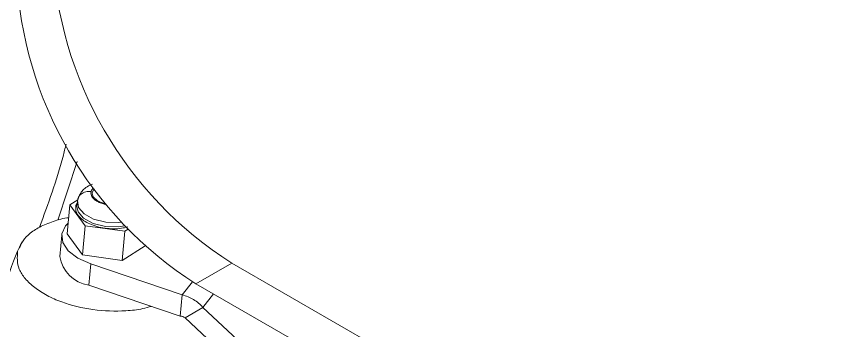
# Model space of a CAD drawing. Header units: millimetres. Extents: x -529 to 1738, y -425 to 849.
# Drawn here: x -14.58 to 18.03, y 222.62 to 235.03 of the extents above; entities that cross this region are included whole.
import ezdxf

# ---------------------------------------------------------------- set-up
doc = ezdxf.new("R2010")
doc.units = ezdxf.units.MM

msp = doc.modelspace()

# ---------------------------------------------------------------- linework, layer by layer
at = {"color": 7, "linetype": 'Continuous', "lineweight": 15}
for p, q in [((-12.947, 226.972), (-12.19, 229.295)), ((-12.474, 227.586), (-12.162, 227.783)), ((-12.239, 227.554), (-12.162, 227.694)), ((-12.18, 227.698), (-12.196, 227.53)), ((-12.578, 226.434), (-12.474, 227.586)), ((-11.873, 226.756), (-12.474, 227.586)), ((-12.238, 227.477), (-12.239, 227.554)), ((-11.873, 226.756), (-11.978, 225.604)), ((-10.305, 226.54), (-11.873, 226.756)), ((-12.795, 226.388), (-12.872, 225.548)), ((-11.978, 225.604), (-12.578, 226.434)), ((-10.409, 225.388), (-10.305, 226.54)), ((-10.179, 226.619), (-10.305, 226.54)), ((-14.361, 226.13), (-14.462, 225.872)), ((-9.508, 225.959), (-10.409, 225.388)), ((-10.409, 225.388), (-11.978, 225.604)), ((-11.654, 225.251), (-11.73, 224.411)), ((-11.654, 225.251), (-8.043, 224.024)), ((-6.087, 225.281), (-7.501, 224.465)), ((107.05, 159.969), (-6.087, 225.281)), ((-11.73, 224.411), (-8.12, 223.184)), ((105.636, 159.152), (-7.501, 224.465)), ((-8.043, 224.024), (-8.12, 223.184)), ((-7.22, 223.528), (-7.927, 223.12)), ((-7.22, 223.528), (-3.851, 220.372)), ((-7.927, 223.12), (-4.558, 219.964))]:
    msp.add_line(p, q, dxfattribs=at)
at = {"color": 8, "linetype": 'Continuous', "lineweight": 15}
for p, q in [((-11.588, 228.102), (-11.514, 228.217)), ((-8.043, 224.024), (-7.633, 224.542)), ((-6.799, 224.06), (-7.22, 223.528))]:
    msp.add_line(p, q, dxfattribs=at)
at = {"color": 8, "linetype": 'Continuous', "lineweight": 15, "flags": 128}
for points in [[(-12.17, 227.757), (-12.139, 227.482), (-11.917, 227.222), (-11.538, 227.017), (-11.06, 226.897), (-10.555, 226.881), (-10.434, 226.894)], [(-12.197, 227.517), (-12.154, 227.314), (-11.932, 227.054), (-11.553, 226.849), (-11.075, 226.729), (-10.57, 226.713), (-10.304, 226.752)]]:
    msp.add_lwpolyline(points, dxfattribs=at)
at = {"color": 7, "linetype": 'Continuous', "lineweight": 15, "flags": 128}
msp.add_lwpolyline([(-12.54, 226.86), (-12.643, 226.749), (-12.789, 226.433), (-12.752, 226.096), (-12.536, 225.768), (-12.159, 225.478), (-11.654, 225.251)], dxfattribs=at)
at = {"color": 7, "linetype": 'Continuous', "lineweight": 15}
for centre, radius, start, end in [((2.135, 238.193), 15.307, 182.4873, 237.5127), ((0.721, 237.377), 15.307, 182.4873, 237.5127), ((-11.535, 225.748), 1.351, 188.5147, 261.6966)]:
    msp.add_arc(centre, radius, start, end, dxfattribs=at)
at = {"color": 8, "linetype": 'Continuous', "lineweight": 15}
for points, knots in [([(-13.674, 226.696), (-13.335, 227.619), (-12.939, 228.699), (-12.663, 229.822), (-12.623, 229.985)], [0, 0, 0, 0, 0.8544185, 1, 1, 1, 1]), ([(-11.025, 227.594), (-11.066, 227.602), (-11.169, 227.621), (-11.315, 227.677), (-11.45, 227.751), (-11.571, 227.853), (-11.651, 227.976), (-11.642, 228.068), (-11.638, 228.109)], [0, 0, 0, 0, 0.106302, 0.269521, 0.423537, 0.565532, 0.808174, 1, 1, 1, 1]), ([(-11.638, 228.109), (-11.626, 228.149), (-11.612, 228.199), (-11.557, 228.237), (-11.546, 228.244)], [0, 0, 0, 0, 0.80942, 1, 1, 1, 1]), ([(-11.062, 227.634), (-11.118, 227.646), (-11.269, 227.677), (-11.454, 227.79), (-11.598, 227.942), (-11.592, 228.049), (-11.588, 228.102)], [0, 0, 0, 0, 0.1633222, 0.4423824, 0.7209395, 1, 1, 1, 1]), ([(-10.191, 226.709), (-10.271, 226.69), (-10.446, 226.648), (-10.754, 226.631), (-11.087, 226.653), (-11.41, 226.721), (-11.694, 226.824), (-11.921, 226.95), (-12.125, 227.121), (-12.25, 227.304), (-12.241, 227.434), (-12.238, 227.477)], [0, 0, 0, 0, 0.094953, 0.206707, 0.321899, 0.437092, 0.548845, 0.654297, 0.751519, 0.917652, 1, 1, 1, 1]), ([(-12.239, 227.554), (-12.232, 227.553), (-12.217, 227.553), (-12.2, 227.561), (-12.194, 227.57), (-12.192, 227.573)], [0, 0, 0, 0, 0.3681472, 0.7661356, 1, 1, 1, 1]), ([(-14.541, 225.749), (-14.957, 224.689), (-15.545, 223.189), (-15.907, 221.623), (-16.013, 221.163)], [0, 0, 0, 0, 0.706064, 1, 1, 1, 1])]:
    msp.add_open_spline(points, degree=3, knots=knots, dxfattribs=at)
at = {"color": 7, "linetype": 'Continuous', "lineweight": 15}
for points, knots in [([(-11.581, 228.396), (-11.618, 228.383), (-11.736, 228.343), (-11.889, 228.238), (-12.033, 228.095), (-12.083, 227.983), (-12.108, 227.928)], [0, 0, 0, 0, 0.13798, 0.439555, 0.729485, 1, 1, 1, 1]), ([(-12.108, 227.928), (-12.128, 227.882), (-12.17, 227.788), (-12.177, 227.688), (-12.181, 227.638)], [0, 0, 0, 0, 0.495696, 1, 1, 1, 1]), ([(-11.638, 228.109), (-11.709, 228.111), (-11.856, 228.116), (-12.032, 228.025), (-12.141, 227.897), (-12.161, 227.802), (-12.17, 227.757)], [0, 0, 0, 0, 0.2702613, 0.5624294, 0.7897364, 1, 1, 1, 1]), ([(-12.52, 227.076), (-12.544, 227.073), (-12.793, 227.042), (-13.214, 226.911), (-13.738, 226.686), (-14.275, 226.317), (-14.437, 225.973), (-14.541, 225.749)], [0, 0, 0, 0, 0.0213031, 0.2252724, 0.4292416, 0.6289723, 1, 1, 1, 1]), ([(-14.541, 225.749), (-14.554, 225.512), (-14.574, 225.148), (-14.253, 224.662), (-13.883, 224.308), (-13.391, 223.994), (-12.646, 223.662), (-11.572, 223.397), (-10.449, 223.363), (-9.68, 223.45), (-9.372, 223.539), (-9.26, 223.571)], [0, 0, 0, 0, 0.166094, 0.255505, 0.346814, 0.438123, 0.527534, 0.693628, 0.859722, 0.949134, 1, 1, 1, 1])]:
    msp.add_open_spline(points, degree=3, knots=knots, dxfattribs=at)
for points in [[(-7.22, 223.528), (-7.275, 223.587), (-7.386, 223.703), (-7.589, 223.845), (-7.809, 223.959), (-7.965, 224.002), (-8.043, 224.024)], [(-8.12, 223.184), (-8.084, 223.18), (-8.012, 223.171), (-7.955, 223.137), (-7.927, 223.12)]]:
    msp.add_open_spline(points, degree=3, dxfattribs=at)

doc.saveas('drawing.dxf')
